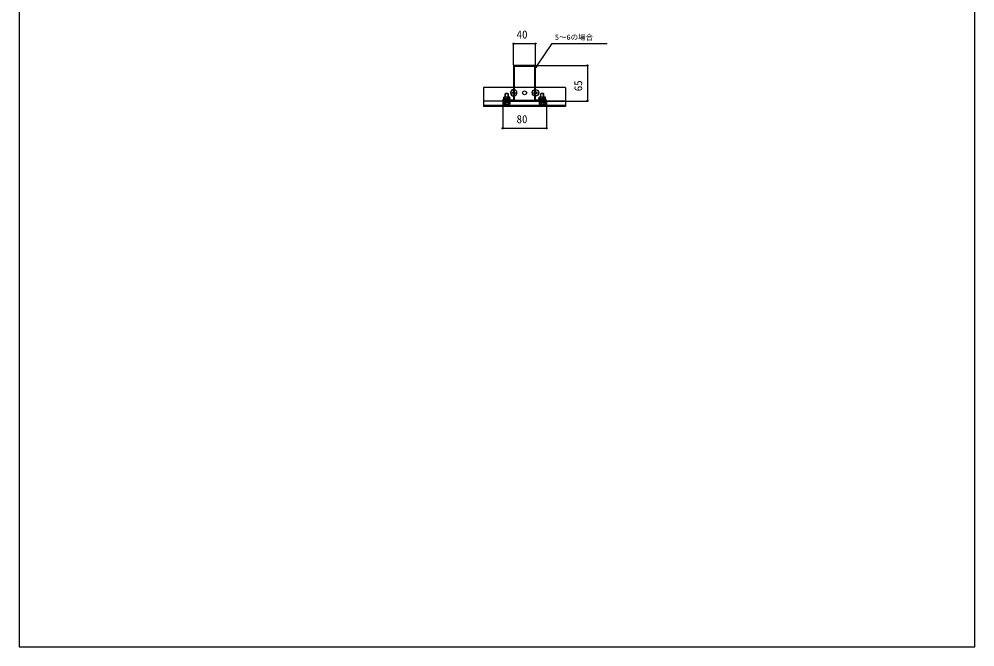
# Model space of a CAD drawing. Units: millimetres, scale not verified. Extents: x -875 to 875, y -1305 to 1298.
# Drawn here: x -875 to 875, y -1305 to -156 of the extents above; entities that cross this region are included whole.
import ezdxf
from ezdxf.enums import TextEntityAlignment as Align

# ---------------------------------------------------------------- set-up
doc = ezdxf.new("R2010")
doc.units = ezdxf.units.MM
doc.header["$LTSCALE"] = 8
for name, color, linetype in [('0-3_YKK_11', 7, 'Continuous'), ('0-5_YKK_12', 2, 'Continuous'), ('0-6_YKK_13', 4, 'Continuous'), ('0-8_YKK_D', 6, 'Continuous'), ('0-9_YKK_ZWAK', 7, 'Continuous')]:
    doc.layers.add(name, color=color, linetype=linetype)
doc.styles.add('ＭＳ ゴシック', font='')
doc.styles.get('ＭＳ ゴシック').set_extended_font_data('MS Gothic')

msp = doc.modelspace()

# ---------------------------------------------------------------- linework, layer by layer
at = {"layer": '0-3_YKK_11'}
for points in [[(10.486, -305.498), (90.486, -305.498), (90.486, -304.198), (83.444, -304.198), (83.261, -304.318), (82.711, -304.318), (82.528, -304.198), (70.486, -304.198), (70.486, -240.498), (50.944, -240.498), (50.761, -240.618), (50.211, -240.618), (50.028, -240.498), (30.486, -240.498), (30.486, -304.198), (18.444, -304.198), (18.261, -304.318), (17.711, -304.318), (17.528, -304.198), (10.486, -304.198)], [(69.386, -304.198), (69.386, -242.498), (31.586, -242.498), (31.586, -304.198)]]:
    msp.add_lwpolyline(points, close=True, dxfattribs=at)
at = {"layer": '0-5_YKK_12'}
for p, q in [((30.486, -280.498), (-24.514, -280.498)), ((-24.514, -280.498), (-24.514, -315.498)), ((69.386, -280.498), (31.586, -280.498)), ((125.486, -280.498), (70.486, -280.498)), ((125.486, -280.498), (125.486, -315.498)), ((125.486, -305.498), (-24.514, -305.498)), ((125.486, -313.498), (-24.514, -313.498)), ((125.486, -315.498), (-24.514, -315.498))]:
    msp.add_line(p, q, dxfattribs=at)
msp.add_circle((50.486, -290.498), 3.5, dxfattribs=at)
at = {"layer": '0-6_YKK_13'}
for p, q in [((20.986, -292.498), (14.986, -292.498)), ((15.526, -298.198), (15.526, -291.958)), ((20.446, -298.198), (20.446, -291.958)), ((24.186, -290.399), (36.786, -290.399)), ((27.986, -290.049), (27.986, -290.749)), ((27.986, -290.049), (29.636, -290.049)), ((27.986, -290.749), (29.636, -290.749)), ((30.136, -287.899), (30.486, -287.899)), ((30.136, -287.899), (30.136, -289.549)), ((30.136, -291.249), (30.136, -292.899)), ((30.136, -292.899), (30.486, -292.899)), ((30.486, -296.699), (30.486, -284.099)), ((31.586, -290.049), (32.986, -290.049)), ((31.586, -290.749), (32.986, -290.749)), ((32.986, -290.049), (32.986, -290.749)), ((64.186, -290.399), (76.786, -290.399)), ((67.986, -290.049), (67.986, -290.749)), ((67.986, -290.049), (69.386, -290.049)), ((67.986, -290.749), (69.386, -290.749)), ((70.486, -296.699), (70.486, -284.099)), ((70.486, -287.899), (70.836, -287.899)), ((70.486, -292.899), (70.836, -292.899)), ((70.836, -287.899), (70.836, -289.549)), ((70.836, -291.249), (70.836, -292.899)), ((71.336, -290.049), (72.986, -290.049)), ((71.336, -290.749), (72.986, -290.749)), ((72.986, -290.049), (72.986, -290.749)), ((85.986, -292.498), (79.986, -292.498)), ((80.526, -298.198), (80.526, -291.958)), ((85.446, -298.198), (85.446, -291.958)), ((10.986, -304.198), (10.986, -303.398)), ((17.986, -304.198), (10.986, -304.198)), ((12.986, -298.198), (12.212, -298.645)), ((12.212, -301.798), (12.212, -298.645)), ((12.212, -307.498), (12.212, -311.052)), ((12.986, -311.498), (12.212, -311.052)), ((17.986, -298.198), (12.986, -298.198)), ((22.986, -311.498), (12.986, -311.498)), ((14.986, -307.498), (14.986, -305.498)), ((15.099, -301.798), (15.099, -298.645)), ((15.099, -307.498), (15.099, -311.052)), ((15.526, -307.498), (15.526, -305.498)), ((17.986, -298.198), (22.986, -298.198)), ((17.986, -304.198), (24.986, -304.198)), ((20.446, -307.498), (20.446, -305.498)), ((20.873, -301.798), (20.873, -298.645)), ((20.873, -307.498), (20.873, -311.052)), ((20.986, -307.498), (20.986, -305.498)), ((22.986, -298.198), (23.759, -298.645)), ((22.986, -311.498), (23.759, -311.052)), ((23.759, -301.798), (23.759, -298.645)), ((24.986, -304.198), (24.986, -303.398)), ((75.986, -304.198), (75.986, -303.398)), ((82.986, -304.198), (75.986, -304.198)), ((77.986, -298.198), (77.212, -298.645)), ((77.212, -301.798), (77.212, -298.645)), ((77.212, -307.498), (77.212, -311.052)), ((77.986, -311.498), (77.212, -311.052)), ((82.986, -298.198), (77.986, -298.198)), ((87.986, -311.498), (77.986, -311.498)), ((79.986, -307.498), (79.986, -305.498)), ((80.099, -301.798), (80.099, -298.645)), ((80.099, -307.498), (80.099, -311.052)), ((80.526, -307.498), (80.526, -305.498)), ((82.986, -298.198), (87.986, -298.198)), ((82.986, -304.198), (89.986, -304.198)), ((85.446, -307.498), (85.446, -305.498)), ((85.873, -301.798), (85.873, -298.645)), ((85.873, -307.498), (85.873, -311.052)), ((85.986, -307.498), (85.986, -305.498)), ((87.986, -298.198), (88.759, -298.645)), ((87.986, -311.498), (88.759, -311.052)), ((88.759, -301.798), (88.759, -298.645)), ((89.986, -304.198), (89.986, -303.398))]:
    msp.add_line(p, q, dxfattribs=at)
for points in [[(14.986, -298.198), (14.986, -292.498), (15.986, -291.498)], [(20.986, -298.198), (20.986, -292.498), (19.986, -291.498), (15.986, -291.498)], [(79.986, -298.198), (79.986, -292.498), (80.986, -291.498)], [(85.986, -298.198), (85.986, -292.498), (84.986, -291.498), (80.986, -291.498)], [(17.986, -303.398), (10.986, -303.398), (12.212, -301.798)], [(12.212, -307.498), (23.759, -307.498), (23.759, -311.052)], [(17.986, -303.398), (24.986, -303.398), (23.759, -301.798)], [(82.986, -303.398), (75.986, -303.398), (77.212, -301.798)], [(77.212, -307.498), (88.759, -307.498), (88.759, -311.052)], [(82.986, -303.398), (89.986, -303.398), (88.759, -301.798)]]:
    msp.add_lwpolyline(points, dxfattribs=at)
msp.add_circle((70.486, -290.399), 5.9, dxfattribs=at)
for centre, radius, start, end in [((30.486, -290.399), 5.9, 90, 270), ((29.636, -289.549), 0.5, 270, 0), ((29.636, -291.249), 0.5, 0, 90), ((30.486, -290.399), 5.9, 280.74514, 79.25486), ((71.336, -289.549), 0.5, 180, 270), ((71.336, -291.249), 0.5, 90, 180), ((13.656, -300.754), 2.556, 55.61575, 124.38425), ((13.656, -303.908), 2.556, 55.61575, 124.38425), ((13.656, -308.943), 2.556, 235.61575, 304.38425), ((17.986, -307.752), 9.553, 90, 107.58795), ((17.986, -310.905), 9.553, 90, 107.58795), ((17.986, -301.945), 9.553, 252.41205, 287.58795), ((17.986, -307.752), 9.553, 72.41205, 90), ((17.986, -310.905), 9.553, 72.41205, 90), ((22.316, -300.754), 2.556, 55.61575, 124.38425), ((22.316, -303.908), 2.556, 55.61575, 124.38425), ((22.316, -308.943), 2.556, 235.61575, 304.38425), ((78.656, -300.754), 2.556, 55.61575, 124.38425), ((78.656, -303.908), 2.556, 55.61575, 124.38425), ((78.656, -308.943), 2.556, 235.61575, 304.38425), ((82.986, -307.752), 9.553, 90, 107.58795), ((82.986, -310.905), 9.553, 90, 107.58795), ((82.986, -301.945), 9.553, 252.41205, 287.58795), ((82.986, -307.752), 9.553, 72.41205, 90), ((82.986, -310.905), 9.553, 72.41205, 90), ((87.316, -300.754), 2.556, 55.61575, 124.38425), ((87.316, -303.908), 2.556, 55.61575, 124.38425), ((87.316, -308.943), 2.556, 235.61575, 304.38425)]:
    msp.add_arc(centre, radius, start, end, dxfattribs=at)
for centre, start_param, end_param in [((12.486, -303.398), 3.14159265, 4.71238898), ((23.486, -303.398), 4.71238898, 6.28318531), ((77.486, -303.398), 3.14159265, 4.71238898), ((88.486, -303.398), 4.71238898, 6.28318531)]:
    msp.add_ellipse(centre, major_axis=(1.5, 0), ratio=0.533333, start_param=start_param, end_param=end_param, dxfattribs=at)
at = {"layer": '0-8_YKK_D'}
for p, q in [((30.486, -239.798), (30.486, -199.498)), ((30.486, -200.498), (70.486, -200.498)), ((70.486, -239.798), (70.486, -199.498)), ((71.186, -240.498), (166.486, -240.498)), ((165.486, -240.498), (165.486, -305.498)), ((10.486, -306.198), (10.486, -356.498)), ((90.486, -306.198), (90.486, -356.498)), ((91.186, -305.498), (166.486, -305.498)), ((10.486, -355.498), (90.486, -355.498))]:
    msp.add_line(p, q, dxfattribs=at)
for points in [[(70.486, -245.303), (72.862, -241.779), (100.705, -200.498), (201.416, -200.498)], [(73.806, -242.416), (70.486, -245.303), (71.918, -241.143)]]:
    msp.add_lwpolyline(points, dxfattribs=at)
for centre in [(30.486, -200.498), (70.486, -200.498), (165.486, -240.498), (165.486, -305.498), (10.486, -355.498), (90.486, -355.498)]:
    msp.add_circle(centre, 1.075, dxfattribs=at)
at = {"layer": '0-9_YKK_ZWAK'}
msp.add_line((-875, 1245.3), (-875, -1304.7), dxfattribs=at)
msp.add_lwpolyline([(-875, -1304.7), (875, -1304.7), (875, 1245.3)], dxfattribs=at)

# ---------------------------------------------------------------- texts
at = {"layer": '0-8_YKK_D', "style": 'ＭＳ ゴシック'}
for s, height, p in [('40', 14.66, (35.94, -195.498)), ('5～6の場合', 9.751, (105.973, -196.609)), ('80', 14.66, (35.77, -350.498))]:
    msp.add_text(s, height=height, dxfattribs=at).set_placement(p, align=Align.BOTTOM_LEFT)
msp.add_text('65', height=14.66, rotation=90, dxfattribs=at).set_placement((160.486, -287.601), align=Align.BOTTOM_LEFT)

doc.saveas('drawing.dxf')
